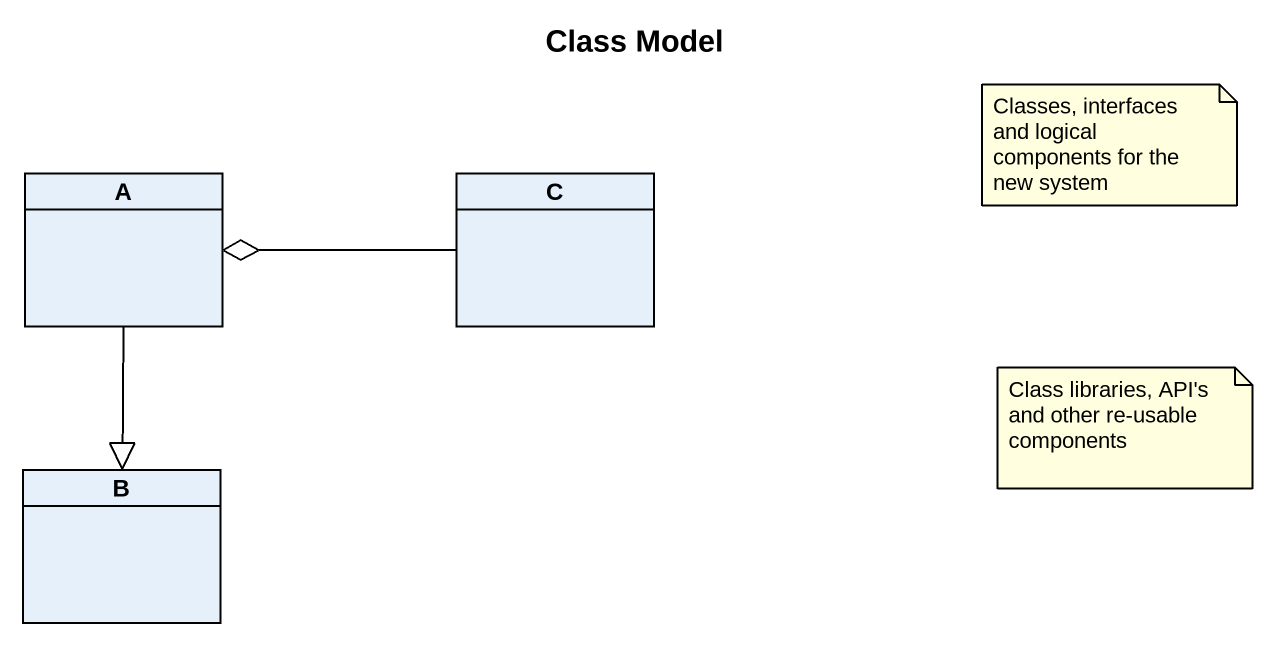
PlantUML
@startuml
title Class Model
hide circle
hide empty members
class A
class C
class B
A --|> B
C -left-o A
note as N1
  Classes, interfaces and logical components for the new system
end note
note as N2
  Class libraries, API's and other re-usable components
end note
@enduml
